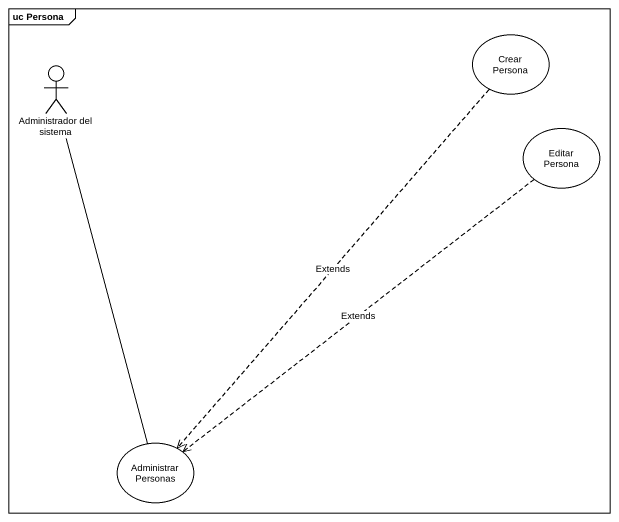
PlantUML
@startuml
mainframe uc Persona
usecase "Crear Persona" as Crear_Persona
actor "Administrador del sistema" as Administrador_del_sistema
usecase "Editar Persona" as Editar_Persona
usecase "Administrar Personas" as Administrar_Personas
Crear_Persona ..> Administrar_Personas : Extends
Administrador_del_sistema -- Administrar_Personas
Editar_Persona ..> Administrar_Personas : Extends
@enduml
